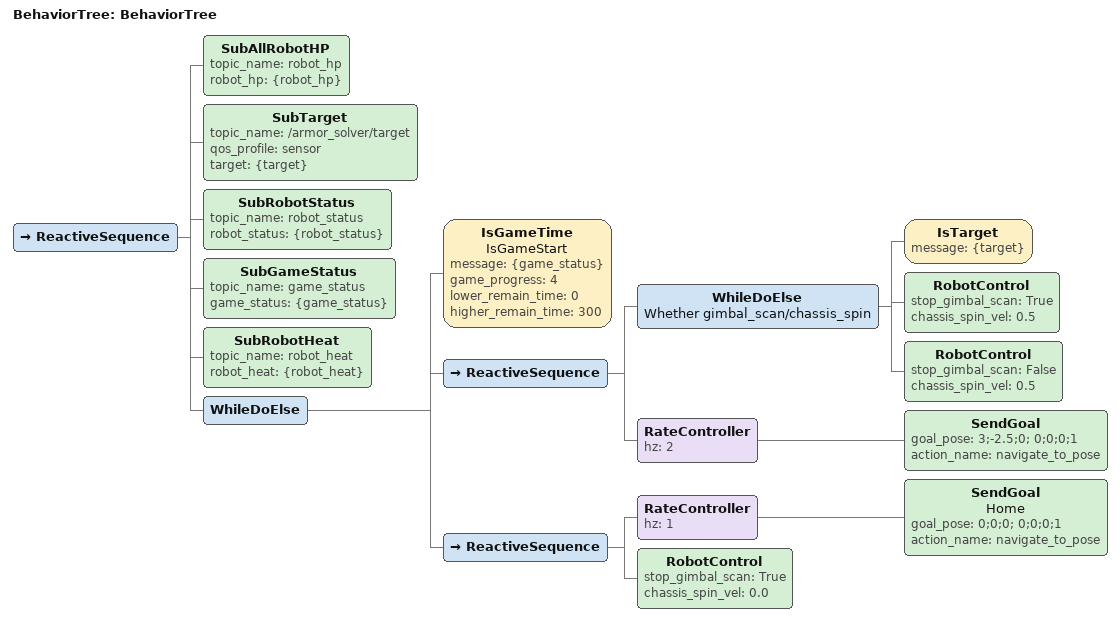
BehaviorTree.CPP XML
<?xml version="1.0" encoding="UTF-8"?>
<root BTCPP_format="4"
      main_tree_to_execute="BehaviorTree">
  <BehaviorTree ID="BehaviorTree">
    <ReactiveSequence>
      <SubAllRobotHP topic_name="robot_hp"
                     robot_hp="{robot_hp}"/>
      <SubTarget topic_name="/armor_solver/target"
                 qos_profile="sensor"
                 target="{target}"/>
      <SubRobotStatus topic_name="robot_status"
                      robot_status="{robot_status}"/>
      <SubGameStatus topic_name="game_status"
                     game_status="{game_status}"/>
      <SubRobotHeat topic_name="robot_heat"
                    robot_heat="{robot_heat}"/>
      <WhileDoElse>
        <IsGameTime name="IsGameStart"
                    message="{game_status}"
                    game_progress="4"
                    lower_remain_time="0"
                    higher_remain_time="300"/>
        <ReactiveSequence>
          <WhileDoElse name="Whether gimbal_scan/chassis_spin">
            <IsTarget message="{target}"/>
            <RobotControl stop_gimbal_scan="True"
                          chassis_spin_vel="0.5"/>
            <RobotControl stop_gimbal_scan="False"
                          chassis_spin_vel="0.5"/>
          </WhileDoElse>
          <RateController hz="2">
            <SendGoal goal_pose="3;-2.5;0; 0;0;0;1"
                      action_name="navigate_to_pose"/>
          </RateController>
        </ReactiveSequence>
        <ReactiveSequence>
          <RateController hz="1">
            <SendGoal name="Home"
                      goal_pose="0;0;0; 0;0;0;1"
                      action_name="navigate_to_pose"/>
          </RateController>
          <RobotControl stop_gimbal_scan="True"
                        chassis_spin_vel="0.0"/>
        </ReactiveSequence>
      </WhileDoElse>
    </ReactiveSequence>
  </BehaviorTree>

</root>
